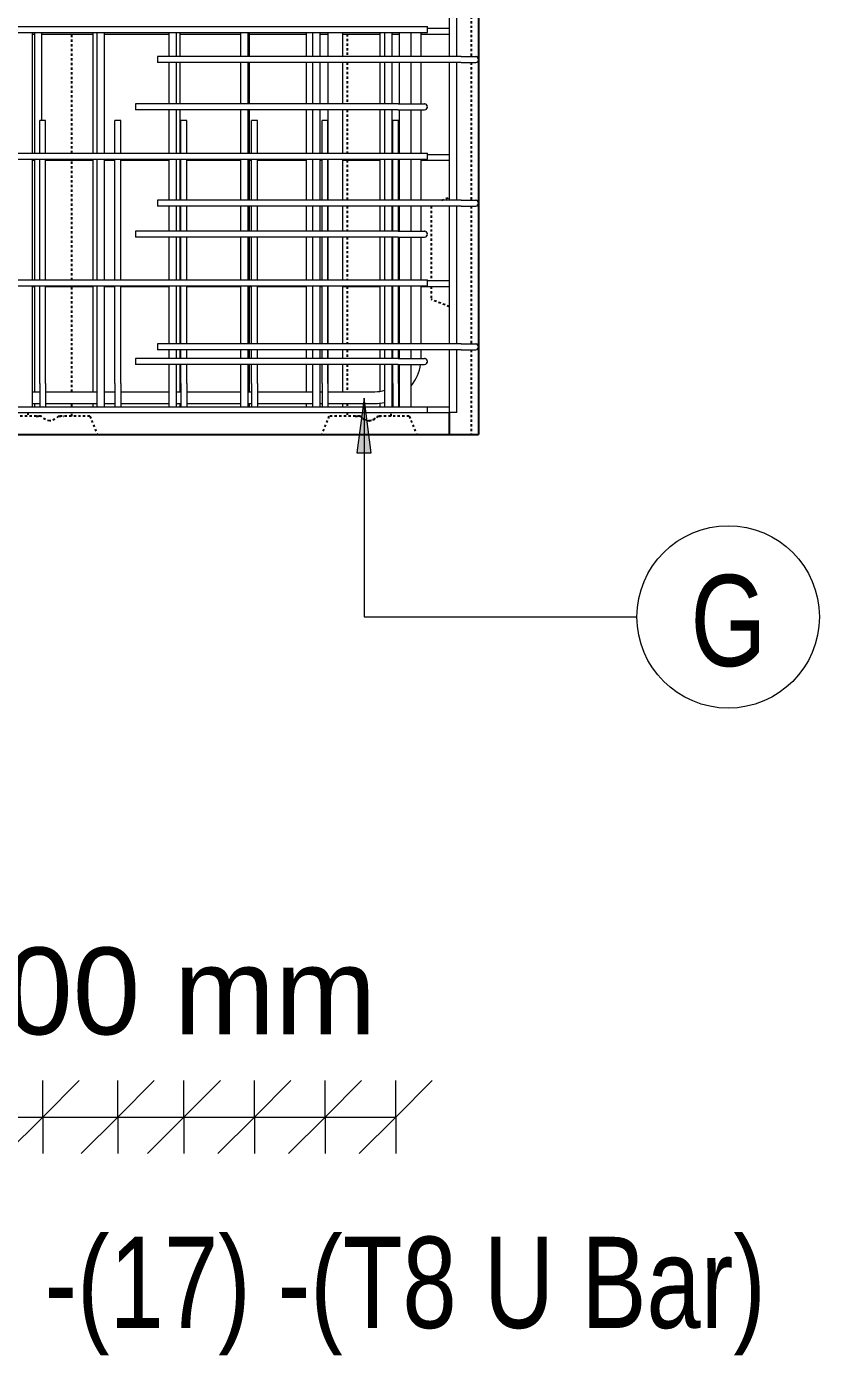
# Model space of a CAD drawing. Header units: millimetres. Extents: x -7141 to 5307, y -2677 to 10424.
# Drawn here: x -3141 to -2054, y -2657 to -836 of the extents above; entities that cross this region are included whole.
import ezdxf

# ---------------------------------------------------------------- set-up
doc = ezdxf.new("R2010")
doc.units = ezdxf.units.MM
doc.linetypes.add('Dash', pattern=[6.36, 3.18, -3.18])
for name, color, linetype, lineweight in [('A-ANNO-DIMS', 211, 'Continuous', 9), ('A-ANNO-DIMS-50', 211, 'Continuous', 9), ('A-WALL', 113, 'Continuous', 25), ('A-WALL-HDLN', 110, 'Dash', 25), ('S-RBAR', 171, 'Continuous', 18), ('S-RBAR-IDEN', 171, 'Continuous', 9)]:
    doc.layers.add(name, color=color, linetype=linetype, lineweight=lineweight)
doc.styles.add('Arial_1', font='arial.ttf', dxfattribs={"height": 119.0625})
doc.styles.add('Nirmala UI Semilight', font='NirmalaS.ttf', dxfattribs={"width": 0.8, "height": 125})
doc.dimstyles.new('Arrow_Filled_-_2_5_NI_UI', dxfattribs={"dimscale": 304.8, "dimtxt": 130.920493, "dimasz": 0.328084, "dimexe": 0.164042, "dimexo": 0.0625, "dimgap": 0.164042, "dimtad": 1, "dimdec": 0, "dimzin": 0, "dimdsep": 46, "dimtxsty": 'Nirmala UI Semilight', "dimblk1": 'OBLIQUE', "dimblk2": 'OBLIQUE', "dimsah": 1, "dimcen": 0.09, "dimazin": 0, "dimtfac": 1, "dimtdec": 4, "dimtix": 1, "dimtmove": 0, "dimatfit": 3, "dimfxl": 0.164042, "dimfxlon": 1, "dimtvp": 1, "dimtolj": 1, "dimtzin": 0, "dimarcsym": 2})

# ---------------------------------------------------------------- blocks, each defined once
blk = doc.blocks.new('DIMBLOCK126-Elevation Front 1')
at = {"layer": 'A-ANNO-DIMS-50'}
for p, q in [((-3207.6, -2330.3), (-3157.6, -2280.3)), ((-3207.6, -2330.3), (-3207.6, -2280.3)), ((-3118.4, -2330.3), (-3068.4, -2280.3)), ((-3118.4, -2330.3), (-3118.4, -2280.3)), ((-3207.6, -2330.3), (-3257.6, -2380.3)), ((-3207.6, -2330.3), (-3118.4, -2330.3)), ((-3207.6, -2330.3), (-3207.6, -2380.3)), ((-3118.4, -2330.3), (-3168.4, -2380.3)), ((-3118.4, -2330.3), (-3118.4, -2380.3))]:
    blk.add_line(p, q, dxfattribs=at)
blk = doc.blocks.new('_Oblique')
at = {"color": 0, "linetype": 'ByBlock', "lineweight": -2}
blk.add_line((-0.5, -0.5), (0.5, 0.5), dxfattribs=at)
blk = doc.blocks.new('DIMBLOCK127-Elevation Front 1')
at = {"layer": 'A-ANNO-DIMS-50'}
for p, q in [((-3118.4, -2330.3), (-3068.4, -2280.3)), ((-3118.4, -2330.3), (-3118.4, -2280.3)), ((-3015.5, -2330.3), (-2965.5, -2280.3)), ((-3015.5, -2330.3), (-3015.5, -2280.3)), ((-3118.4, -2330.3), (-3168.4, -2380.3)), ((-3118.4, -2330.3), (-3015.5, -2330.3)), ((-3118.4, -2330.3), (-3118.4, -2380.3)), ((-3015.5, -2330.3), (-3065.5, -2380.3)), ((-3015.5, -2330.3), (-3015.5, -2380.3))]:
    blk.add_line(p, q, dxfattribs=at)
blk = doc.blocks.new('DIMBLOCK128-Elevation Front 1')
at = {"layer": 'A-ANNO-DIMS-50'}
for p, q in [((-3015.5, -2330.3), (-2965.5, -2280.3)), ((-3015.5, -2330.3), (-3015.5, -2280.3)), ((-2925, -2330.3), (-2875, -2280.3)), ((-2925, -2330.3), (-2925, -2280.3)), ((-3015.5, -2330.3), (-3065.5, -2380.3)), ((-3015.5, -2330.3), (-2925, -2330.3)), ((-3015.5, -2330.3), (-3015.5, -2380.3)), ((-2925, -2330.3), (-2975, -2380.3)), ((-2925, -2330.3), (-2925, -2380.3))]:
    blk.add_line(p, q, dxfattribs=at)
blk = doc.blocks.new('DIMBLOCK129-Elevation Front 1')
at = {"layer": 'A-ANNO-DIMS-50'}
for p, q in [((-2925, -2330.3), (-2875, -2280.3)), ((-2925, -2330.3), (-2925, -2280.3)), ((-2828.3, -2330.3), (-2778.3, -2280.3)), ((-2828.3, -2330.3), (-2828.3, -2280.3)), ((-2925, -2330.3), (-2975, -2380.3)), ((-2925, -2330.3), (-2828.3, -2330.3)), ((-2925, -2330.3), (-2925, -2380.3)), ((-2828.3, -2330.3), (-2878.3, -2380.3)), ((-2828.3, -2330.3), (-2828.3, -2380.3))]:
    blk.add_line(p, q, dxfattribs=at)
blk = doc.blocks.new('DIMBLOCK130-Elevation Front 1')
at = {"layer": 'A-ANNO-DIMS-50'}
for p, q in [((-2828.3, -2330.3), (-2778.3, -2280.3)), ((-2828.3, -2330.3), (-2828.3, -2280.3)), ((-2731.6, -2330.3), (-2681.6, -2280.3)), ((-2731.6, -2330.3), (-2731.6, -2280.3)), ((-2828.3, -2330.3), (-2878.3, -2380.3)), ((-2828.3, -2330.3), (-2731.6, -2330.3)), ((-2828.3, -2330.3), (-2828.3, -2380.3)), ((-2731.6, -2330.3), (-2781.6, -2380.3)), ((-2731.6, -2330.3), (-2731.6, -2380.3))]:
    blk.add_line(p, q, dxfattribs=at)
blk = doc.blocks.new('DIMBLOCK131-Elevation Front 1')
at = {"layer": 'A-ANNO-DIMS-50'}
for p, q in [((-2731.6, -2330.3), (-2681.6, -2280.3)), ((-2731.6, -2330.3), (-2731.6, -2280.3)), ((-2634.8, -2330.3), (-2584.8, -2280.3)), ((-2634.8, -2330.3), (-2634.8, -2280.3)), ((-2731.6, -2330.3), (-2781.6, -2380.3)), ((-2731.6, -2330.3), (-2634.8, -2330.3)), ((-2731.6, -2330.3), (-2731.6, -2380.3)), ((-2634.8, -2330.3), (-2684.8, -2380.3)), ((-2634.8, -2330.3), (-2634.8, -2380.3))]:
    blk.add_line(p, q, dxfattribs=at)
blk = doc.blocks.new('DIMBLOCK139-Elevation Front 1')
at = {"layer": 'A-ANNO-DIMS-50'}
for p, q in [((-3311.9, -2330.3), (-3261.9, -2280.3)), ((-3311.9, -2330.3), (-3311.9, -2280.3)), ((-3207.6, -2330.3), (-3157.6, -2280.3)), ((-3207.6, -2330.3), (-3207.6, -2280.3)), ((-3118.4, -2330.3), (-3068.4, -2280.3)), ((-3118.4, -2330.3), (-3118.4, -2280.3)), ((-3311.9, -2330.3), (-3361.9, -2380.3)), ((-3311.9, -2330.3), (-3207.6, -2330.3)), ((-3311.9, -2330.3), (-3207.6, -2330.3)), ((-3311.9, -2330.3), (-3311.9, -2380.3)), ((-3207.6, -2330.3), (-3257.6, -2380.3)), ((-3207.6, -2330.3), (-3118.4, -2330.3)), ((-3207.6, -2330.3), (-3207.6, -2380.3)), ((-3118.4, -2330.3), (-3168.4, -2380.3)), ((-3118.4, -2330.3), (-3118.4, -2380.3))]:
    blk.add_line(p, q, dxfattribs=at)
blk = doc.blocks.new('_None')
blk = doc.blocks.new('DIMBLOCK140-Elevation Front 1')
at = {"layer": 'A-ANNO-DIMS-50'}
for p, q in [((-3207.6, -2330.3), (-3157.6, -2280.3)), ((-3207.6, -2330.3), (-3207.6, -2280.3)), ((-3118.4, -2330.3), (-3068.4, -2280.3)), ((-3118.4, -2330.3), (-3118.4, -2280.3)), ((-3015.5, -2330.3), (-2965.5, -2280.3)), ((-3015.5, -2330.3), (-3015.5, -2280.3)), ((-3207.6, -2330.3), (-3257.6, -2380.3)), ((-3207.6, -2330.3), (-3118.4, -2330.3)), ((-3207.6, -2330.3), (-3118.4, -2330.3)), ((-3207.6, -2330.3), (-3207.6, -2380.3)), ((-3118.4, -2330.3), (-3168.4, -2380.3)), ((-3118.4, -2330.3), (-3015.5, -2330.3)), ((-3118.4, -2330.3), (-3118.4, -2380.3)), ((-3015.5, -2330.3), (-3065.5, -2380.3)), ((-3015.5, -2330.3), (-3015.5, -2380.3))]:
    blk.add_line(p, q, dxfattribs=at)
blk = doc.blocks.new('DIMBLOCK141-Elevation Front 1')
at = {"layer": 'A-ANNO-DIMS-50'}
for p, q in [((-3118.4, -2330.3), (-3068.4, -2280.3)), ((-3118.4, -2330.3), (-3118.4, -2280.3)), ((-3015.5, -2330.3), (-2965.5, -2280.3)), ((-3015.5, -2330.3), (-3015.5, -2280.3)), ((-2925, -2330.3), (-2875, -2280.3)), ((-2925, -2330.3), (-2925, -2280.3)), ((-3118.4, -2330.3), (-3168.4, -2380.3)), ((-3118.4, -2330.3), (-3015.5, -2330.3)), ((-3118.4, -2330.3), (-3015.5, -2330.3)), ((-3118.4, -2330.3), (-3118.4, -2380.3)), ((-3015.5, -2330.3), (-3065.5, -2380.3)), ((-3015.5, -2330.3), (-2925, -2330.3)), ((-3015.5, -2330.3), (-3015.5, -2380.3)), ((-2925, -2330.3), (-2975, -2380.3)), ((-2925, -2330.3), (-2925, -2380.3))]:
    blk.add_line(p, q, dxfattribs=at)
blk = doc.blocks.new('DIMBLOCK142-Elevation Front 1')
at = {"layer": 'A-ANNO-DIMS-50'}
for p, q in [((-3015.5, -2330.3), (-2965.5, -2280.3)), ((-3015.5, -2330.3), (-3015.5, -2280.3)), ((-2925, -2330.3), (-2875, -2280.3)), ((-2925, -2330.3), (-2925, -2280.3)), ((-2828.3, -2330.3), (-2778.3, -2280.3)), ((-2828.3, -2330.3), (-2828.3, -2280.3)), ((-3015.5, -2330.3), (-3065.5, -2380.3)), ((-3015.5, -2330.3), (-2925, -2330.3)), ((-3015.5, -2330.3), (-2925, -2330.3)), ((-3015.5, -2330.3), (-3015.5, -2380.3)), ((-2925, -2330.3), (-2975, -2380.3)), ((-2925, -2330.3), (-2828.3, -2330.3)), ((-2925, -2330.3), (-2925, -2380.3)), ((-2828.3, -2330.3), (-2878.3, -2380.3)), ((-2828.3, -2330.3), (-2828.3, -2380.3))]:
    blk.add_line(p, q, dxfattribs=at)
blk = doc.blocks.new('DIMBLOCK143-Elevation Front 1')
at = {"layer": 'A-ANNO-DIMS-50'}
for p, q in [((-2925, -2330.3), (-2875, -2280.3)), ((-2925, -2330.3), (-2925, -2280.3)), ((-2828.3, -2330.3), (-2778.3, -2280.3)), ((-2828.3, -2330.3), (-2828.3, -2280.3)), ((-2731.6, -2330.3), (-2681.6, -2280.3)), ((-2731.6, -2330.3), (-2731.6, -2280.3)), ((-2634.8, -2330.3), (-2584.8, -2280.3)), ((-2634.8, -2330.3), (-2634.8, -2280.3)), ((-2925, -2330.3), (-2975, -2380.3)), ((-2925, -2330.3), (-2634.8, -2330.3)), ((-2925, -2330.3), (-2828.3, -2330.3)), ((-2925, -2330.3), (-2925, -2380.3)), ((-2828.3, -2330.3), (-2878.3, -2380.3)), ((-2828.3, -2330.3), (-2731.6, -2330.3)), ((-2828.3, -2330.3), (-2828.3, -2380.3)), ((-2731.6, -2330.3), (-2781.6, -2380.3)), ((-2731.6, -2330.3), (-2634.8, -2330.3)), ((-2731.6, -2330.3), (-2731.6, -2380.3)), ((-2634.8, -2330.3), (-2684.8, -2380.3)), ((-2634.8, -2330.3), (-2634.8, -2380.3))]:
    blk.add_line(p, q, dxfattribs=at)
blk = doc.blocks.new('M_Rebar Tag_rfa MARK - ARROW-794226-Elevation Front 1')
at = {"layer": 'S-RBAR-IDEN'}
blk.add_circle((-5960.1, 7909.2), 125, dxfattribs=at)

msp = doc.modelspace()

# ---------------------------------------------------------------- hatches: boundary and pattern name
at = {"layer": 'S-RBAR-IDEN'}
msp.add_hatch(color=256, dxfattribs=at).paths.add_polyline_path([(-2678.2, -1345.2), (-2688.1, -1420.2), (-2668.4, -1420.2)])

# ---------------------------------------------------------------- linework, layer by layer
at = {"layer": 'A-WALL'}
for p, q in [((-2521.2, -451), (-2521.2, -1395)), ((-2561.2, -1395), (-2561.2, -1365)), ((-4296.2, -1395), (-2521.2, -1395))]:
    msp.add_line(p, q, dxfattribs=at)
at = {"layer": 'A-WALL-HDLN'}
for p, q in [((-2531.2, -688.7), (-2531.2, -877.4)), ((-3078.7, -1009.8), (-3078.7, -846.5)), ((-2701.2, -846.5), (-2701.2, -877.4)), ((-2701.2, -885.4), (-2701.2, -942.2)), ((-2531.2, -885.4), (-2531.2, -1074.2)), ((-2701.2, -950.2), (-2701.2, -1009.8)), ((-3078.7, -1183.4), (-3078.7, -1019.3)), ((-2701.2, -1019.3), (-2701.2, -1074.2)), ((-2571.8, -1074.2), (-2561.2, -1070)), ((-2701.2, -1082.2), (-2701.2, -1116.6)), ((-2586.2, -1082.2), (-2586.2, -1184.2)), ((-2531.2, -1082.2), (-2531.2, -1271)), ((-2701.2, -1124.6), (-2701.2, -1183.4)), ((-3078.7, -1336.5), (-3078.7, -1192.2)), ((-2701.2, -1192.2), (-2701.2, -1271)), ((-2586.2, -1192.2), (-2586.2, -1210)), ((-2561.2, -1220), (-2586.2, -1210)), ((-2701.2, -1279), (-2701.2, -1291)), ((-2531.2, -1279), (-2531.2, -1395)), ((-2701.2, -1299), (-2701.2, -1336.5)), ((-3138.7, -1365), (-3138.7, -1370)), ((-3078.7, -1357), (-3078.7, -1352.5)), ((-3078.7, -1370), (-3078.7, -1365)), ((-2701.2, -1352.5), (-2701.2, -1357)), ((-2701.2, -1365), (-2701.2, -1370)), ((-2641.2, -1370), (-2641.2, -1365)), ((-3120.7, -1370), (-3163.7, -1370)), ((-3127.3, -1370), (-3120.7, -1370)), ((-3096.7, -1370), (-3090.1, -1370)), ((-3053.7, -1370), (-3096.7, -1370)), ((-3053.7, -1370), (-3043.7, -1395)), ((-2726.2, -1370), (-2736.2, -1395)), ((-2683.5, -1370), (-2726.2, -1370)), ((-2690.1, -1370), (-2683.5, -1370)), ((-2683.5, -1370), (-2682.9, -1370)), ((-2659.5, -1370), (-2658.9, -1370)), ((-2658.9, -1370), (-2652.3, -1370)), ((-2616.2, -1370), (-2658.9, -1370)), ((-2616.2, -1370), (-2606.2, -1395))]:
    msp.add_line(p, q, dxfattribs=at)
at = {"layer": 'A-WALL-HDLN', "flags": 128}
for points in [[(-3108.7, -1376.3), (-3111.8, -1375.9), (-3114.8, -1374.7), (-3117.8, -1372.7), (-3120.7, -1370)], [(-3096.7, -1370), (-3099.6, -1372.7), (-3102.6, -1374.7), (-3105.6, -1375.9), (-3108.7, -1376.3)], [(-2671.2, -1376.6), (-2674.4, -1376.2), (-2677.5, -1374.9), (-2680.5, -1372.9), (-2683.5, -1370)], [(-2682.9, -1370), (-2680.1, -1372.6), (-2677.2, -1374.4), (-2674.2, -1375.5), (-2671.2, -1375.9)], [(-2671.2, -1375.9), (-2668.2, -1375.5), (-2665.2, -1374.4), (-2662.3, -1372.6), (-2659.5, -1370)], [(-2658.9, -1370), (-2661.9, -1372.9), (-2664.9, -1374.9), (-2668, -1376.2), (-2671.2, -1376.6)]]:
    msp.add_lwpolyline(points, dxfattribs=at)
at = {"layer": 'S-RBAR'}
for p, q in [((-2561.2, -877.4), (-2561.2, -688.7)), ((-2551.2, -877.4), (-2551.2, -688.7)), ((-4226.2, -836.2), (-2591.2, -836.2)), ((-2591.2, -844.2), (-2591.2, -836.2)), ((-4226.2, -844.2), (-2591.2, -844.2)), ((-3132.3, -1009.8), (-3132.3, -844.2)), ((-3132.3, -846.5), (-3129.4, -846.5)), ((-3129.4, -1009.8), (-3129.4, -844.2)), ((-3119.4, -965), (-3119.4, -844.2)), ((-3119.4, -846.5), (-3049.1, -846.5)), ((-3049.1, -1009.8), (-3049.1, -844.2)), ((-3043.8, -1009.8), (-3043.8, -844.2)), ((-3033.8, -1009.8), (-3033.8, -844.2)), ((-3033.8, -846.5), (-2945.3, -846.5)), ((-2945.3, -877.4), (-2945.3, -844.2)), ((-2935.3, -877.4), (-2935.3, -844.2)), ((-2930, -877.4), (-2930, -844.2)), ((-2930, -846.5), (-2846.8, -846.5)), ((-2846.8, -877.4), (-2846.8, -844.2)), ((-2836.8, -877.4), (-2836.8, -844.2)), ((-2835.3, -877.4), (-2835.3, -844.2)), ((-2835.3, -846.5), (-2756.9, -846.5)), ((-2756.9, -877.4), (-2756.9, -844.2)), ((-2748.3, -877.4), (-2748.3, -844.2)), ((-2738.3, -877.4), (-2738.3, -844.2)), ((-2738.3, -846.5), (-2727.3, -846.5)), ((-2727.3, -877.4), (-2727.3, -844.2)), ((-2707.3, -877.4), (-2707.3, -844.2)), ((-2707.3, -846.5), (-2655.9, -846.5)), ((-2655.9, -877.4), (-2655.9, -844.2)), ((-2649.8, -877.4), (-2649.8, -844.2)), ((-2639.8, -877.4), (-2639.8, -844.2)), ((-2639.8, -846.5), (-2629.5, -846.5)), ((-2629.5, -877.4), (-2629.5, -844.2)), ((-2613.5, -877.4), (-2613.5, -844.2)), ((-2599.8, -877.4), (-2599.8, -844.2)), ((-2599.8, -846.5), (-2561.2, -846.5)), ((-2591.2, -838.5), (-2561.2, -838.5)), ((-2545.2, -877.4), (-2961.2, -877.4)), ((-2961.2, -877.4), (-2961.2, -885.4)), ((-2545.2, -885.4), (-2961.2, -885.4)), ((-2945.3, -942.2), (-2945.3, -885.4)), ((-2935.3, -942.2), (-2935.3, -885.4)), ((-2930, -942.2), (-2930, -885.4)), ((-2846.8, -942.2), (-2846.8, -885.4)), ((-2836.8, -942.2), (-2836.8, -885.4)), ((-2835.3, -942.2), (-2835.3, -885.4)), ((-2756.9, -942.2), (-2756.9, -885.4)), ((-2748.3, -942.2), (-2748.3, -885.4)), ((-2738.3, -942.2), (-2738.3, -885.4)), ((-2727.3, -942.2), (-2727.3, -885.4)), ((-2707.3, -942.2), (-2707.3, -885.4)), ((-2655.9, -942.2), (-2655.9, -885.4)), ((-2649.8, -942.2), (-2649.8, -885.4)), ((-2639.8, -942.2), (-2639.8, -885.4)), ((-2629.5, -942.2), (-2629.5, -885.4)), ((-2613.5, -942.2), (-2613.5, -885.4)), ((-2599.8, -942.2), (-2599.8, -885.4)), ((-2561.2, -1074.2), (-2561.2, -885.4)), ((-2551.2, -1074.2), (-2551.2, -885.4)), ((-2545.2, -877.4), (-2525.2, -877.4)), ((-2545.2, -885.4), (-2525.2, -885.4)), ((-2631.2, -942.2), (-2991.2, -942.2)), ((-2991.2, -942.2), (-2991.2, -950.2)), ((-2631.2, -942.2), (-2595.2, -942.2)), ((-2631.2, -950.2), (-2991.2, -950.2)), ((-2945.3, -1009.8), (-2945.3, -950.2)), ((-2935.3, -1009.8), (-2935.3, -950.2)), ((-2930, -1009.8), (-2930, -950.2)), ((-2846.8, -1009.8), (-2846.8, -950.2)), ((-2836.8, -1009.8), (-2836.8, -950.2)), ((-2835.3, -1009.8), (-2835.3, -950.2)), ((-2756.9, -1009.8), (-2756.9, -950.2)), ((-2748.3, -1009.8), (-2748.3, -950.2)), ((-2738.3, -1009.8), (-2738.3, -950.2)), ((-2727.3, -1009.8), (-2727.3, -950.2)), ((-2707.3, -1009.8), (-2707.3, -950.2)), ((-2655.9, -1009.8), (-2655.9, -950.2)), ((-2649.8, -1009.8), (-2649.8, -950.2)), ((-2639.8, -1009.8), (-2639.8, -950.2)), ((-2631.2, -950.2), (-2595.2, -950.2)), ((-2629.5, -1009.8), (-2629.5, -950.2)), ((-2613.5, -1009.8), (-2613.5, -950.2)), ((-2599.8, -1009.8), (-2599.8, -950.2)), ((-3114.4, -965), (-3122.4, -965)), ((-3122.4, -1009.8), (-3122.4, -965)), ((-3114.4, -1009.8), (-3114.4, -965)), ((-3011.5, -965), (-3019.5, -965)), ((-3019.5, -1009.8), (-3019.5, -965)), ((-3011.5, -1009.8), (-3011.5, -965)), ((-2921, -965), (-2929, -965)), ((-2929, -1009.8), (-2929, -965)), ((-2921, -1009.8), (-2921, -965)), ((-2824.3, -965), (-2832.3, -965)), ((-2832.3, -1009.8), (-2832.3, -965)), ((-2824.3, -1009.8), (-2824.3, -965)), ((-2727.6, -965), (-2735.6, -965)), ((-2735.6, -1009.8), (-2735.6, -965)), ((-2727.6, -1009.8), (-2727.6, -965)), ((-2630.8, -965), (-2638.8, -965)), ((-2638.8, -1009.8), (-2638.8, -965)), ((-2630.8, -1009.8), (-2630.8, -965)), ((-4226.2, -1009.8), (-2591.2, -1009.8)), ((-4226.2, -1017.8), (-2591.2, -1017.8)), ((-3132.3, -1183.4), (-3132.3, -1017.8)), ((-3132.3, -1019.3), (-3129.4, -1019.3)), ((-3129.4, -1183.4), (-3129.4, -1017.8)), ((-3122.4, -1183.4), (-3122.4, -1017.8)), ((-3114.4, -1183.4), (-3114.4, -1017.8)), ((-3114.4, -1019.3), (-3049.1, -1019.3)), ((-3049.1, -1183.4), (-3049.1, -1017.8)), ((-3043.8, -1183.4), (-3043.8, -1017.8)), ((-3033.8, -1183.4), (-3033.8, -1017.8)), ((-3033.8, -1019.3), (-3019.5, -1019.3)), ((-3019.5, -1183.4), (-3019.5, -1017.8)), ((-3011.5, -1183.4), (-3011.5, -1017.8)), ((-3011.5, -1019.3), (-2945.3, -1019.3)), ((-2945.3, -1074.2), (-2945.3, -1017.8)), ((-2935.3, -1074.2), (-2935.3, -1017.8)), ((-2930, -1074.2), (-2930, -1017.8)), ((-2930, -1019.3), (-2929, -1019.3)), ((-2929, -1074.2), (-2929, -1017.8)), ((-2921, -1074.2), (-2921, -1017.8)), ((-2921, -1019.3), (-2846.8, -1019.3)), ((-2846.8, -1074.2), (-2846.8, -1017.8)), ((-2836.8, -1074.2), (-2836.8, -1017.8)), ((-2835.3, -1074.2), (-2835.3, -1017.8)), ((-2835.3, -1019.3), (-2832.3, -1019.3)), ((-2832.3, -1074.2), (-2832.3, -1017.8)), ((-2824.3, -1074.2), (-2824.3, -1017.8)), ((-2824.3, -1019.3), (-2756.9, -1019.3)), ((-2756.9, -1074.2), (-2756.9, -1017.8)), ((-2748.3, -1074.2), (-2748.3, -1017.8)), ((-2738.3, -1074.2), (-2738.3, -1017.8)), ((-2738.3, -1019.3), (-2735.6, -1019.3)), ((-2735.6, -1074.2), (-2735.6, -1017.8)), ((-2727.6, -1074.2), (-2727.6, -1017.8)), ((-2727.3, -1074.2), (-2727.3, -1017.8)), ((-2707.3, -1074.2), (-2707.3, -1017.8)), ((-2707.3, -1019.3), (-2655.9, -1019.3)), ((-2655.9, -1074.2), (-2655.9, -1017.8)), ((-2649.8, -1074.2), (-2649.8, -1017.8)), ((-2639.8, -1074.2), (-2639.8, -1017.8)), ((-2639.8, -1019.3), (-2638.8, -1019.3)), ((-2638.8, -1074.2), (-2638.8, -1017.8)), ((-2630.8, -1074.2), (-2630.8, -1017.8)), ((-2630.8, -1019.3), (-2629.5, -1019.3)), ((-2629.5, -1074.2), (-2629.5, -1017.8)), ((-2613.5, -1074.2), (-2613.5, -1017.8)), ((-2599.8, -1074.2), (-2599.8, -1017.8)), ((-2599.8, -1019.3), (-2561.2, -1019.3)), ((-2591.2, -1017.8), (-2591.2, -1009.8)), ((-2591.2, -1011.3), (-2561.2, -1011.3)), ((-2545.2, -1074.2), (-2961.2, -1074.2)), ((-2961.2, -1074.2), (-2961.2, -1082.2)), ((-2545.2, -1082.2), (-2961.2, -1082.2)), ((-2945.3, -1116.6), (-2945.3, -1082.2)), ((-2935.3, -1116.6), (-2935.3, -1082.2)), ((-2930, -1116.6), (-2930, -1082.2)), ((-2929, -1116.6), (-2929, -1082.2)), ((-2921, -1116.6), (-2921, -1082.2)), ((-2846.8, -1116.6), (-2846.8, -1082.2)), ((-2836.8, -1116.6), (-2836.8, -1082.2)), ((-2835.3, -1116.6), (-2835.3, -1082.2)), ((-2832.3, -1116.6), (-2832.3, -1082.2)), ((-2824.3, -1116.6), (-2824.3, -1082.2)), ((-2756.9, -1116.6), (-2756.9, -1082.2)), ((-2748.3, -1116.6), (-2748.3, -1082.2)), ((-2738.3, -1116.6), (-2738.3, -1082.2)), ((-2735.6, -1116.6), (-2735.6, -1082.2)), ((-2727.6, -1116.6), (-2727.6, -1082.2)), ((-2727.3, -1116.6), (-2727.3, -1082.2)), ((-2707.3, -1116.6), (-2707.3, -1082.2)), ((-2655.9, -1116.6), (-2655.9, -1082.2)), ((-2649.8, -1116.6), (-2649.8, -1082.2)), ((-2639.8, -1116.6), (-2639.8, -1082.2)), ((-2638.8, -1116.6), (-2638.8, -1082.2)), ((-2630.8, -1116.6), (-2630.8, -1082.2)), ((-2629.5, -1116.6), (-2629.5, -1082.2)), ((-2613.5, -1116.6), (-2613.5, -1082.2)), ((-2599.8, -1116.6), (-2599.8, -1082.2)), ((-2561.2, -1271), (-2561.2, -1082.2)), ((-2551.2, -1271), (-2551.2, -1082.2)), ((-2545.2, -1074.2), (-2525.2, -1074.2)), ((-2545.2, -1082.2), (-2525.2, -1082.2)), ((-2631.2, -1116.6), (-2991.2, -1116.6)), ((-2991.2, -1116.6), (-2991.2, -1124.6)), ((-2631.2, -1124.6), (-2991.2, -1124.6)), ((-2945.3, -1183.4), (-2945.3, -1124.6)), ((-2935.3, -1183.4), (-2935.3, -1124.6)), ((-2930, -1183.4), (-2930, -1124.6)), ((-2929, -1183.4), (-2929, -1124.6)), ((-2921, -1183.4), (-2921, -1124.6)), ((-2846.8, -1183.4), (-2846.8, -1124.6)), ((-2836.8, -1183.4), (-2836.8, -1124.6)), ((-2835.3, -1183.4), (-2835.3, -1124.6)), ((-2832.3, -1183.4), (-2832.3, -1124.6)), ((-2824.3, -1183.4), (-2824.3, -1124.6)), ((-2756.9, -1183.4), (-2756.9, -1124.6)), ((-2748.3, -1183.4), (-2748.3, -1124.6)), ((-2738.3, -1183.4), (-2738.3, -1124.6)), ((-2735.6, -1183.4), (-2735.6, -1124.6)), ((-2727.6, -1183.4), (-2727.6, -1124.6)), ((-2727.3, -1183.4), (-2727.3, -1124.6)), ((-2707.3, -1183.4), (-2707.3, -1124.6)), ((-2655.9, -1183.4), (-2655.9, -1124.6)), ((-2649.8, -1183.4), (-2649.8, -1124.6)), ((-2639.8, -1183.4), (-2639.8, -1124.6)), ((-2638.8, -1183.4), (-2638.8, -1124.6)), ((-2631.2, -1116.6), (-2595.2, -1116.6)), ((-2631.2, -1124.6), (-2595.2, -1124.6)), ((-2630.8, -1183.4), (-2630.8, -1124.6)), ((-2629.5, -1183.4), (-2629.5, -1124.6)), ((-2613.5, -1183.4), (-2613.5, -1124.6)), ((-2599.8, -1183.4), (-2599.8, -1124.6)), ((-4226.2, -1183.4), (-2591.2, -1183.4)), ((-4226.2, -1191.4), (-2591.2, -1191.4)), ((-3132.3, -1357), (-3132.3, -1191.4)), ((-3132.3, -1192.2), (-3129.4, -1192.2)), ((-3129.4, -1336.5), (-3129.4, -1191.4)), ((-3122.4, -1325), (-3122.4, -1191.4)), ((-3114.4, -1325), (-3114.4, -1191.4)), ((-3114.4, -1192.2), (-3049.1, -1192.2)), ((-3049.1, -1336.5), (-3049.1, -1191.4)), ((-3043.8, -1357), (-3043.8, -1191.4)), ((-3033.8, -1357), (-3033.8, -1191.4)), ((-3033.8, -1192.2), (-3019.5, -1192.2)), ((-3019.5, -1325), (-3019.5, -1191.4)), ((-3011.5, -1325), (-3011.5, -1191.4)), ((-3011.5, -1192.2), (-2945.3, -1192.2)), ((-2945.3, -1271), (-2945.3, -1191.4)), ((-2935.3, -1271), (-2935.3, -1191.4)), ((-2930, -1271), (-2930, -1191.4)), ((-2930, -1192.2), (-2929, -1192.2)), ((-2929, -1271), (-2929, -1191.4)), ((-2921, -1271), (-2921, -1191.4)), ((-2921, -1192.2), (-2846.8, -1192.2)), ((-2846.8, -1271), (-2846.8, -1191.4)), ((-2836.8, -1271), (-2836.8, -1191.4)), ((-2835.3, -1271), (-2835.3, -1191.4)), ((-2835.3, -1192.2), (-2832.3, -1192.2)), ((-2832.3, -1271), (-2832.3, -1191.4)), ((-2824.3, -1271), (-2824.3, -1191.4)), ((-2824.3, -1192.2), (-2756.9, -1192.2)), ((-2756.9, -1271), (-2756.9, -1191.4)), ((-2748.3, -1271), (-2748.3, -1191.4)), ((-2738.3, -1271), (-2738.3, -1191.4)), ((-2738.3, -1192.2), (-2735.6, -1192.2)), ((-2735.6, -1271), (-2735.6, -1191.4)), ((-2727.6, -1271), (-2727.6, -1191.4)), ((-2727.3, -1271), (-2727.3, -1191.4)), ((-2707.3, -1271), (-2707.3, -1191.4)), ((-2707.3, -1192.2), (-2655.9, -1192.2)), ((-2655.9, -1271), (-2655.9, -1191.4)), ((-2649.8, -1271), (-2649.8, -1191.4)), ((-2639.8, -1271), (-2639.8, -1191.4)), ((-2639.8, -1192.2), (-2638.8, -1192.2)), ((-2638.8, -1271), (-2638.8, -1191.4)), ((-2630.8, -1271), (-2630.8, -1191.4)), ((-2630.8, -1192.2), (-2629.5, -1192.2)), ((-2629.5, -1271), (-2629.5, -1191.4)), ((-2613.5, -1271), (-2613.5, -1191.4)), ((-2599.8, -1271), (-2599.8, -1191.4)), ((-2599.8, -1192.2), (-2561.2, -1192.2)), ((-2591.2, -1191.4), (-2591.2, -1183.4)), ((-2591.2, -1184.2), (-2561.2, -1184.2)), ((-2545.2, -1271), (-2961.2, -1271)), ((-2961.2, -1271), (-2961.2, -1279)), ((-2545.2, -1271), (-2525.2, -1271)), ((-2631.2, -1291), (-2991.2, -1291)), ((-2991.2, -1291), (-2991.2, -1299)), ((-2545.2, -1279), (-2961.2, -1279)), ((-2945.3, -1291), (-2945.3, -1279)), ((-2935.3, -1291), (-2935.3, -1279)), ((-2930, -1291), (-2930, -1279)), ((-2929, -1291), (-2929, -1279)), ((-2921, -1291), (-2921, -1279)), ((-2846.8, -1291), (-2846.8, -1279)), ((-2836.8, -1291), (-2836.8, -1279)), ((-2835.3, -1291), (-2835.3, -1279)), ((-2832.3, -1291), (-2832.3, -1279)), ((-2824.3, -1291), (-2824.3, -1279)), ((-2756.9, -1291), (-2756.9, -1279)), ((-2748.3, -1291), (-2748.3, -1279)), ((-2738.3, -1291), (-2738.3, -1279)), ((-2735.6, -1291), (-2735.6, -1279)), ((-2727.6, -1291), (-2727.6, -1279)), ((-2727.3, -1291), (-2727.3, -1279)), ((-2707.3, -1291), (-2707.3, -1279)), ((-2655.9, -1291), (-2655.9, -1279)), ((-2649.8, -1291), (-2649.8, -1279)), ((-2639.8, -1291), (-2639.8, -1279)), ((-2638.8, -1291), (-2638.8, -1279)), ((-2631.2, -1291), (-2595.2, -1291)), ((-2630.8, -1291), (-2630.8, -1279)), ((-2629.5, -1291), (-2629.5, -1279)), ((-2613.5, -1291), (-2613.5, -1279)), ((-2599.8, -1289), (-2599.8, -1279)), ((-2561.2, -1365), (-2561.2, -1279)), ((-2551.2, -1365), (-2551.2, -1279)), ((-2545.2, -1279), (-2525.2, -1279)), ((-2631.2, -1299), (-2991.2, -1299)), ((-2945.3, -1357), (-2945.3, -1299)), ((-2935.3, -1357), (-2935.3, -1299)), ((-2930, -1336.5), (-2930, -1299)), ((-2929, -1325), (-2929, -1299)), ((-2921, -1325), (-2921, -1299)), ((-2846.8, -1357), (-2846.8, -1299)), ((-2836.8, -1357), (-2836.8, -1299)), ((-2835.3, -1336.5), (-2835.3, -1299)), ((-2832.3, -1325), (-2832.3, -1299)), ((-2824.3, -1325), (-2824.3, -1299)), ((-2756.9, -1336.5), (-2756.9, -1299)), ((-2748.3, -1357), (-2748.3, -1299)), ((-2738.3, -1357), (-2738.3, -1299)), ((-2735.6, -1325), (-2735.6, -1299)), ((-2727.6, -1325), (-2727.6, -1299)), ((-2727.3, -1336.5), (-2727.3, -1299)), ((-2707.3, -1336.5), (-2707.3, -1299)), ((-2655.9, -1335.5), (-2655.9, -1299)), ((-2649.8, -1357), (-2649.8, -1299)), ((-2639.8, -1357), (-2639.8, -1299)), ((-2638.8, -1325), (-2638.8, -1299)), ((-2631.2, -1299), (-2595.2, -1299)), ((-2630.8, -1325), (-2630.8, -1299)), ((-2629.5, -1357), (-2629.5, -1299)), ((-2613.5, -1357), (-2613.5, -1299)), ((-3122.4, -1325), (-3122.4, -1357.7)), ((-3114.4, -1325), (-3114.4, -1357.7)), ((-3019.5, -1325), (-3019.5, -1357.7)), ((-3011.5, -1325), (-3011.5, -1357.7)), ((-2929, -1325), (-2929, -1357.7)), ((-2921, -1325), (-2921, -1357.7)), ((-2832.3, -1325), (-2832.3, -1357.7)), ((-2824.3, -1325), (-2824.3, -1357.7)), ((-2735.6, -1325), (-2735.6, -1357.7)), ((-2727.6, -1325), (-2727.6, -1357.7)), ((-2638.8, -1325), (-2638.8, -1357.7)), ((-2630.8, -1325), (-2630.8, -1357.7)), ((-3132.3, -1336.5), (-3122.4, -1336.5)), ((-3114.4, -1336.5), (-3043.8, -1336.5)), ((-3033.8, -1336.5), (-3019.5, -1336.5)), ((-3011.5, -1336.5), (-2945.3, -1336.5)), ((-2935.3, -1336.5), (-2929, -1336.5)), ((-2921, -1336.5), (-2846.8, -1336.5)), ((-2836.8, -1336.5), (-2832.3, -1336.5)), ((-2824.3, -1336.5), (-2748.3, -1336.5)), ((-2738.3, -1336.5), (-2735.6, -1336.5)), ((-2727.6, -1336.5), (-2663.3, -1336.5)), ((-4226.2, -1357), (-2591.2, -1357)), ((-4226.2, -1365), (-2591.2, -1365)), ((-3132.3, -1352.5), (-3122.4, -1352.5)), ((-3129.4, -1357), (-3129.4, -1352.5)), ((-3114.4, -1352.5), (-3043.8, -1352.5)), ((-3049.1, -1357), (-3049.1, -1352.5)), ((-3033.8, -1352.5), (-3019.5, -1352.5)), ((-3011.5, -1352.5), (-2945.3, -1352.5)), ((-2935.3, -1352.5), (-2929, -1352.5)), ((-2930, -1357), (-2930, -1352.5)), ((-2921, -1352.5), (-2846.8, -1352.5)), ((-2836.8, -1352.5), (-2832.3, -1352.5)), ((-2835.3, -1357), (-2835.3, -1352.5)), ((-2824.3, -1352.5), (-2748.3, -1352.5)), ((-2756.9, -1357), (-2756.9, -1352.5)), ((-2738.3, -1352.5), (-2735.6, -1352.5)), ((-2727.6, -1352.5), (-2663.3, -1352.5)), ((-2727.3, -1357), (-2727.3, -1352.5)), ((-2707.3, -1357), (-2707.3, -1352.5)), ((-2655.9, -1357), (-2655.9, -1351.5)), ((-2591.2, -1365), (-2591.2, -1357)), ((-2591.2, -1357), (-2561.2, -1357)), ((-2591.2, -1365), (-2561.2, -1365)), ((-2551.2, -1365), (-2561.2, -1365))]:
    msp.add_line(p, q, dxfattribs=at)
for centre, radius, start, end in [((-2525.2, -881.4), 4, 75, 90), ((-2525.2, -881.4), 4, 270, 90), ((-2525.2, -881.4), 4, 15, 60), ((-2525.2, -881.4), 4, 300, 345), ((-2595.2, -946.2), 4, 75, 90), ((-2595.2, -946.2), 4, 270, 90), ((-2595.2, -946.2), 4, 15, 60), ((-2595.2, -946.2), 4, 300, 345), ((-2525.2, -1078.2), 4, 75, 90), ((-2525.2, -1078.2), 4, 270, 90), ((-2525.2, -1078.2), 4, 15, 60), ((-2525.2, -1078.2), 4, 300, 345), ((-2595.2, -1120.6), 4, 75, 90), ((-2595.2, -1120.6), 4, 270, 90), ((-2595.2, -1120.6), 4, 15, 60), ((-2595.2, -1120.6), 4, 300, 345), ((-2525.2, -1275), 4, 75, 90), ((-2525.2, -1275), 4, 270, 90), ((-2525.2, -1275), 4, 15, 60), ((-2663.3, -1289), 63.5, 358.0837, 360), ((-2595.2, -1295), 4, 75, 90), ((-2595.2, -1295), 4, 270, 90), ((-2595.2, -1295), 4, 15, 60), ((-2525.2, -1275), 4, 300, 345), ((-2663.3, -1289), 63.5, 322.3923, 350.8731), ((-2595.2, -1295), 4, 300, 345), ((-2663.3, -1289), 47.5, 313.3243, 315), ((-2663.3, -1289), 47.5, 270, 286.5833), ((-2663.3, -1289), 47.5, 300, 301.1262), ((-2663.3, -1289), 63.5, 300.8424, 302.4231), ((-2663.3, -1289), 63.5, 270, 282.3241), ((-2663.3, -1289), 63.5, 291.9228, 292.8879)]:
    msp.add_arc(centre, radius, start, end, dxfattribs=at)
at = {"layer": 'S-RBAR-IDEN'}
for p, q in [((-2678.2, -1345.2), (-2688.1, -1420.2)), ((-2668.4, -1420.2), (-2678.2, -1345.2)), ((-2678.2, -1345.2), (-2678.2, -1645)), ((-2688.1, -1420.2), (-2668.4, -1420.2)), ((-2678.2, -1645), (-2304.2, -1645))]:
    msp.add_line(p, q, dxfattribs=at)

# ---------------------------------------------------------------- block references
msp.add_blockref('M_Rebar Tag_rfa MARK - ARROW-794226-Elevation Front 1', (3780.9, -9554.2), dxfattribs=at)

# ---------------------------------------------------------------- texts
at = {"layer": 'S-RBAR-IDEN', "char_height": 125, "attachment_point": 1, "style": 'Nirmala UI Semilight'}
for s, insert, width in [('G', (-2230.8, -1587.4), 115.443), ('-(17) -(T8 U Bar)', (-3115.8, -2494.2), 1151.223)]:
    msp.add_mtext(s, dxfattribs=dict(at, insert=insert, width=width))

# ---------------------------------------------------------------- dimensions: what is measured, and where the dimension line sits
at = {"layer": 'A-ANNO-DIMS'}
for base, p1, p2, text, override, picture, middle in [((-3207.6, -2330.3), (-3311.9, -2280.3), (-3207.6, -2280.3), '104', {"dimpost": '<>', "dimblk1": 'None', "dimblk2": 'None', "dimsah": 1, "dimfxl": 104.216929}, 'DIMBLOCK139-Elevation Front 1', (-3259.7, -2215.3)), ((-3118.4, -2330.3), (-3207.6, -2280.3), (-3118.4, -2280.3), '89', {"dimpost": '<>', "dimblk1": 'None', "dimblk2": 'None', "dimsah": 1, "dimfxl": 89.216929}, 'DIMBLOCK140-Elevation Front 1', (-3163, -2215.7)), ((-3015.5, -2330.3), (-3118.4, -2280.3), (-3015.5, -2280.3), '103', {"dimpost": '<>', "dimblk1": 'None', "dimblk2": 'None', "dimsah": 1, "dimfxl": 102.966929}, 'DIMBLOCK141-Elevation Front 1', (-3066.9, -2215.3)), ((-2925, -2330.3), (-3015.5, -2280.3), (-2925, -2280.3), '90', {"dimpost": '<>', "dimblk1": 'None', "dimblk2": 'None', "dimsah": 1, "dimfxl": 90.466929}, 'DIMBLOCK142-Elevation Front 1', (-2970.2, -2215.7)), ((-2634.8, -2330.3), (-2925, -2280.3), (-2634.8, -2280.3), '290', {"dimpost": '<>', "dimblk1": 'None', "dimblk2": 'None', "dimsah": 1, "dimfxl": 290.150787}, 'DIMBLOCK143-Elevation Front 1', (-2779.9, -2215.7)), ((-3118.4, -2330.3), (-3207.6, -2280.3), (-3118.4, -2280.3), ' ', {"dimpost": '<>', "dimfxl": 89.216929}, 'DIMBLOCK126-Elevation Front 1', (-3163, -2330.3)), ((-3015.5, -2330.3), (-3118.4, -2280.3), (-3015.5, -2280.3), ' ', {"dimpost": '<>', "dimfxl": 102.966929}, 'DIMBLOCK127-Elevation Front 1', (-3066.9, -2330.3)), ((-2925, -2330.3), (-3015.5, -2280.3), (-2925, -2280.3), ' ', {"dimpost": '<>', "dimfxl": 90.466929}, 'DIMBLOCK128-Elevation Front 1', (-2970.2, -2330.3)), ((-2828.3, -2330.3), (-2925, -2280.3), (-2828.3, -2280.3), ' ', {"dimpost": '<>', "dimfxl": 96.716929}, 'DIMBLOCK129-Elevation Front 1', (-2876.6, -2330.3)), ((-2731.6, -2330.3), (-2828.3, -2280.3), (-2731.6, -2280.3), ' ', {"dimpost": '<>', "dimfxl": 96.716929}, 'DIMBLOCK130-Elevation Front 1', (-2779.9, -2330.3)), ((-2634.8, -2330.3), (-2731.6, -2280.3), (-2634.8, -2280.3), ' ', {"dimpost": '<>', "dimfxl": 96.716929}, 'DIMBLOCK131-Elevation Front 1', (-2683.2, -2330.3))]:
    dim = msp.add_linear_dim(base=base, p1=p1, p2=p2, text=text, dimstyle='Arrow_Filled_-_2_5_NI_UI', override=override, dxfattribs=at)
    dim.commit()
    dim.dimension.update_dxf_attribs({"geometry": picture, "text_midpoint": middle})

# ---------------------------------------------------------------- next in the draw order: texts
at = {"layer": 'S-RBAR-IDEN', "insert": (-4142.7, -2097.9), "char_height": 119.062, "width": 1815.822, "attachment_point": 1, "style": 'Arial_1', "bg_fill": 3, "box_fill_scale": 1.25, "bg_fill_color": 256, "bg_fill_true_color": 13158600, "bg_fill_transparency": 0}
msp.add_mtext('T8 U Bar @100 mm', dxfattribs=at)

doc.saveas('drawing.dxf')
